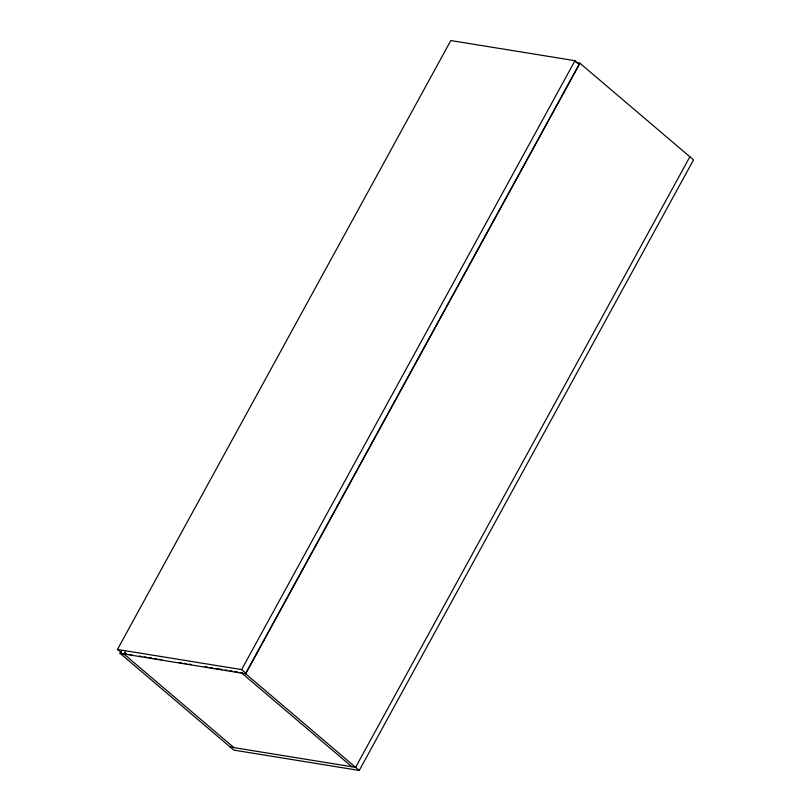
<?xml version="1.0" encoding="UTF-8"?>
<svg xmlns="http://www.w3.org/2000/svg" width="811" height="811" viewBox="0 0 811 811"><rect width="100%" height="100%" fill="white"/><g stroke="black" fill="none" stroke-linecap="round" stroke-linejoin="round"><path stroke-width="1.22" d="M121.934 653.26L117.463 649.459L450.825 40.55L574.989 60.683L578.567 63.724M359.263 770.45L245.53 673.698L579.814 63.126L693.537 159.879L359.263 770.45L233.842 750.114L120.119 653.362L121.336 651.142M120.241 653.473L121.457 651.253M124.975 651.973L123.88 653.98L233.953 747.62M124.002 654.082L125.097 652.085M117.463 649.459L241.627 669.592L574.989 60.683M689.877 156.766L355.603 767.338L230.182 747.002M576.053 62.518L579.936 63.238L245.652 673.809L120.119 653.362M124.418 653.656L126.901 654.061M129.385 654.467L131.869 654.872M139.31 656.079L141.793 656.474M144.277 656.88L146.761 657.285M149.244 657.691L151.728 658.086M154.212 658.491L156.695 658.897M159.179 659.292L161.663 659.698M179.049 662.516L181.532 662.922M184.016 663.327L186.5 663.722M188.983 664.128L191.467 664.533M205.122 666.743L207.606 667.149M210.09 667.554L212.573 667.95M215.057 668.355L222.508 669.562M224.982 669.967L227.465 670.373M229.949 670.768L232.433 671.173M234.916 671.579L237.4 671.974M239.884 672.38L242.367 672.785M241.627 669.592L246.098 673.383M241.769 673.089L351.842 766.73"/></g></svg>
